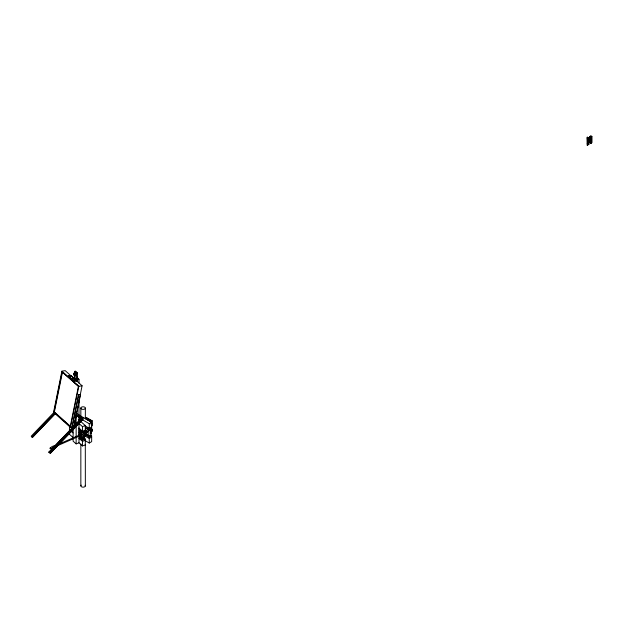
<?xml version="1.0" encoding="UTF-8"?>
<svg xmlns="http://www.w3.org/2000/svg" width="623" height="623" viewBox="0 0 623 623"><rect width="100%" height="100%" fill="white"/><g stroke="black" fill="none" stroke-linecap="round" stroke-linejoin="round"><path stroke-width="0.93" d="M87.407 431.069L87.563 431.147M88.053 431.124L88.007 430.96A1.643 0.81 66.3 0 1 88.139 431.342M90.647 429.987L90.647 433.343M91.246 433.094L91.386 429.613L89.953 428.359M83.762 431.466L83.178 431.661M86.441 431.98L86.838 431.825L87.197 432.806M86.947 432.385L87.399 432.736L87.485 432.097M72.805 427.565L73.031 427.923M73.896 380.404L73.927 379.999M85.546 433.678L88.778 436.302L88.816 430.641L91.129 429.543L90.935 435.267M91.791 423.897L91.41 423.149L91.41 425.33M86.745 432.72L87.197 432.596L86.838 431.825M86.799 430.353L86.667 430.532M77.766 378.309L77.127 378.278L78.989 379.345L78.989 383.192M80.398 419.7L80.601 419.902M91.394 433.016L90.467 433.406M73.623 427.619L82.088 385.777L65.174 370.63L61.887 371.176L53.57 412.27L70.485 427.425L73.771 426.88M78.35 386.556L70.251 426.584L54.014 412.037L62.113 372.017L78.724 386.501L62.479 371.954L54.38 411.974L70.625 426.521M68.483 376.074L70.983 375.56L76.652 380.762L74.176 381.167L68.483 376.074L70.96 375.661L76.652 380.762M74.176 381.167L68.507 375.973M70.485 427.425L78.802 386.322L61.887 371.176M78.646 394.741L71.746 428.85L78.646 394.741L80.499 394.507L73.787 427.666M71.59 375.996L71.372 375.474L70.749 375.918M78.506 378.55L77.377 378.979L77.377 372.943L75.305 371.09L73.545 374.797L76.808 376.237L76.808 379.547L78.506 378.916L77.127 377.312M74.939 371.222L73.545 374.797L76.076 375.171L77.377 372.943M72.603 378.55L72.385 378.106L72.245 378.535M74.269 372.99L74.238 373.076M89.151 435.742L87.742 435.524L87.96 435.056M91.371 433.063L90.514 433.826L90.724 433.297M74.184 380.497L74.55 380.287L73.794 380.061M87.968 428.11L87.609 428.601L88.201 429.083M87.695 428.694L88.022 428.25M82.999 432.954L83.357 432.463M82.999 436.7L83.357 436.209M70.383 376.417L69.612 376.58M82.867 431.591L82.034 431.614L81.574 431.209L81.956 430.773M83.256 431.988L83.256 438.234L82.034 438.693L81.574 438.281L81.956 437.852M83.256 437.665L82.867 438.67M54.053 412.278L31.212 436.193L32.505 437.432L55.416 413.586M31.866 436.77L54.777 412.924M32.373 437.299L55.276 413.454M48.921 452.041L80.585 419.084L81.948 420.385L50.284 453.349L48.921 452.041L49.56 452.703L81.231 419.738L80.585 419.084M80.725 419.209L49.061 452.173L49.708 452.757L81.372 419.793M72.159 378.504L72.727 378.387L72.369 378.2M86.994 434.519L87.547 434.799M55.439 445.632C52.02 445.305 46.507 450.935 53.126 447.618M50.471 448.786L50.128 447.968M84.097 434.021L85.919 433.211L85.429 432.689M90.818 421.693L85.483 418.469M85.608 418.687L86.675 418.072L91.145 420.65M90.756 421.724L92.266 420.86L92.266 425.766M81.995 419.513L89.268 423.71L91.659 422.332L91.659 428.165L89.268 429.551L85.444 427.339L85.444 426.077M590.814 137.699L590.814 135.9L591.85 136.39L591.85 142.698L590.908 143.243L589.965 142.698L589.965 136.39L590.908 136.819L591.663 136.39L591.663 142.698L590.908 143.134L590.059 142.644L590.059 136.336M590.814 135.9L590.908 143.243M587.232 145.159L588.68 144.326L588.68 138.01L587.232 138.843L588.852 138.01L588.852 144.326L587.318 145.206L587.224 137.177L588.852 138.01M91.791 425.018L91.433 425.423M591.85 136.39L590.908 136.928L589.965 136.39M91.659 426.903L89.268 428.289L84.417 425.486M587.224 143.485L588.852 144.326M589.965 142.698L590.814 142.208M85.444 436.248L85.444 434.986L87.041 434.067M85.444 434.986L89.268 437.19L91.659 435.812L91.659 441.652L89.268 443.031L85.226 440.695M91.659 437.073L89.268 438.452L84.417 435.656M85.546 432.759L85.624 428.001L88.645 430.236L91.129 429.543M90.444 429.629L91.223 429.325M90.654 430.057L91.402 429.73M58.975 444.082L81.099 434.363M56.662 446.068L82.329 434.792M88.614 436.287L91.137 435.142M80.281 431.326L81.901 432.572L84.611 431.404L84.611 437.478L81.901 438.647L80.281 437.393L80.281 431.326L81.636 430.742L82.08 431.856L82.999 431.794M76.341 372.017L74.48 372.71L77.011 373.084M73.109 377.686L75.243 376.892M76.146 380.404L78.989 379.345M79.479 419.147C87.936 417.067 77.813 417.62 79.479 420.821L82.804 419.591M82.804 417.916L82.867 419.746L79.549 420.984L78.373 419.832L80.032 419.217M78.373 419.933L80.032 419.31M82.804 418.5L81.683 418.913L81.683 420.003L76.045 414.957M76.045 413.867L81.792 418.983L82.804 418.609L76.458 412.815M82.804 419.481L81.792 419.855L81.792 418.983M78.848 423.383L82.462 426.615L85.296 425.564L85.296 431.396L82.462 432.455L79.526 429.831L79.526 428.569M85.296 430.135L82.462 431.194L78.848 427.954M79.526 438.74L79.526 437.478L80.951 436.949M79.526 437.478L82.462 440.103L85.296 439.044L85.351 485.948M85.296 440.305L82.462 441.364L78.848 438.125M73.109 428.663L73.109 441.17L76.146 443.888L78.989 442.828L78.989 399.545M78.848 442.696L82.462 445.936L85.296 444.877M91.277 424.006L91.34 424.551M88.778 428.85L88.084 428.655L88.824 428.445M69.698 376.393L70.29 376.463M82.664 438.522L82.041 438.467M88.754 428.554L88.108 428.305M74.199 381.066L76.676 380.661M78.802 386.322L82.088 385.777M87.742 428.445L89.151 428.663M89.089 428.959L88.17 429.029L88.17 429.893M73.997 380.092L74.386 380.178M84.432 432.712L84.969 433.553L84.432 433.561M69.846 376.635L70.344 376.666L69.683 376.533M588.68 138.01L587.224 137.177L587.318 145.206M92.266 420.86L86.55 417.566L85.195 418.345L90.942 421.623L90.911 423.001M78.724 414.863L91.659 422.332M78.755 417.644L80.375 418.578M78.755 432.385L80.383 433.32M74.456 380.232L73.794 380.209M91.285 424.092L91.277 424.318M81.527 437.502L82.08 437.922M74.16 378.667L75.554 379.874M76.808 379.547L74.737 377.694L74.737 374.376L74.005 373.309M76.154 414.801L81.091 419.224M80.967 421.678L85.296 425.564M78.373 419.832L79.479 420.821M74.106 420.938L77.275 423.928L74.285 421.405M74.293 424.154L75.718 425.431M82.034 431.046L81.574 430.633L81.574 431.209M83.544 437.471L85.296 439.044M78.794 434.48L80.967 436.419M71.271 431.342L73.062 432.946M69.449 434.286L73.062 437.517M88.645 430.236L88.816 430.641M81.948 420.385L50.284 453.349M31.726 436.715L32.505 437.432M86.278 432.074L86.293 432.144M89.268 423.71L89.268 429.551M89.268 437.19L89.268 443.031M88.334 428.219L88.334 428.795M87.742 434.955L87.742 435.524M85.351 408.174A2.258 1.301 0 0 1 81.831 409.171A2.258 1.301 0 0 1 82.096 406.92A2.258 1.301 0 0 1 85.351 408.174L85.351 417.901M82.462 426.615L82.462 432.455M82.462 440.103L82.462 445.936M82.034 438.693L81.574 437.712L81.574 438.281M81.901 432.572L81.901 438.647M80.842 408.003L80.842 416.748M80.842 443.965L80.842 485.769M79.549 419.209L79.549 420.984M79.098 428.281L79.098 434.745M76.146 415.035L76.146 423.687M76.146 425.61L76.146 443.888M76.076 375.171L76.076 375.622M72.486 426.88L72.486 432.424M69.449 426.007L69.449 431.537M91.246 428.585A1.495 0.74 66.3 0 1 91.472 428.834M91.854 429.496A1.495 0.74 66.3 0 1 91.885 430.999M91.402 428.211A1.924 0.95 66.3 0 1 92.43 430.314A1.924 0.95 66.3 0 1 91.745 431.474M85.125 485.286A2.258 1.301 0 0 1 82.937 487.155A2.258 1.301 0 0 1 81.216 485.13M83.038 439.114L83.762 439.168L83.038 439.114M85.943 430.563L86.192 430.914L85.99 430.555M76.403 381.144C77.26 382.506 77.54 379.352 76.403 381.144M80.78 434.659L81.333 435.461L80.78 434.659M89.478 436.1L90.203 436.123L89.478 436.1M80.912 433.335L81.216 433.834L80.912 433.335M80.912 436.209L81.216 436.707L80.928 436.17M85.958 432.471L86.231 432.907L85.958 432.471M87.041 431.996L87.313 432.432L87.041 431.996M77.127 378.644L77.766 378.675L77.127 378.644M74.924 373.893L75.64 373.964L74.924 373.893M90.724 430.703L90.514 431.233L90.724 430.703M83.825 433.125L83.607 433.655L83.825 433.125M83.825 435.999L83.607 436.528L83.825 435.999"/></g></svg>
